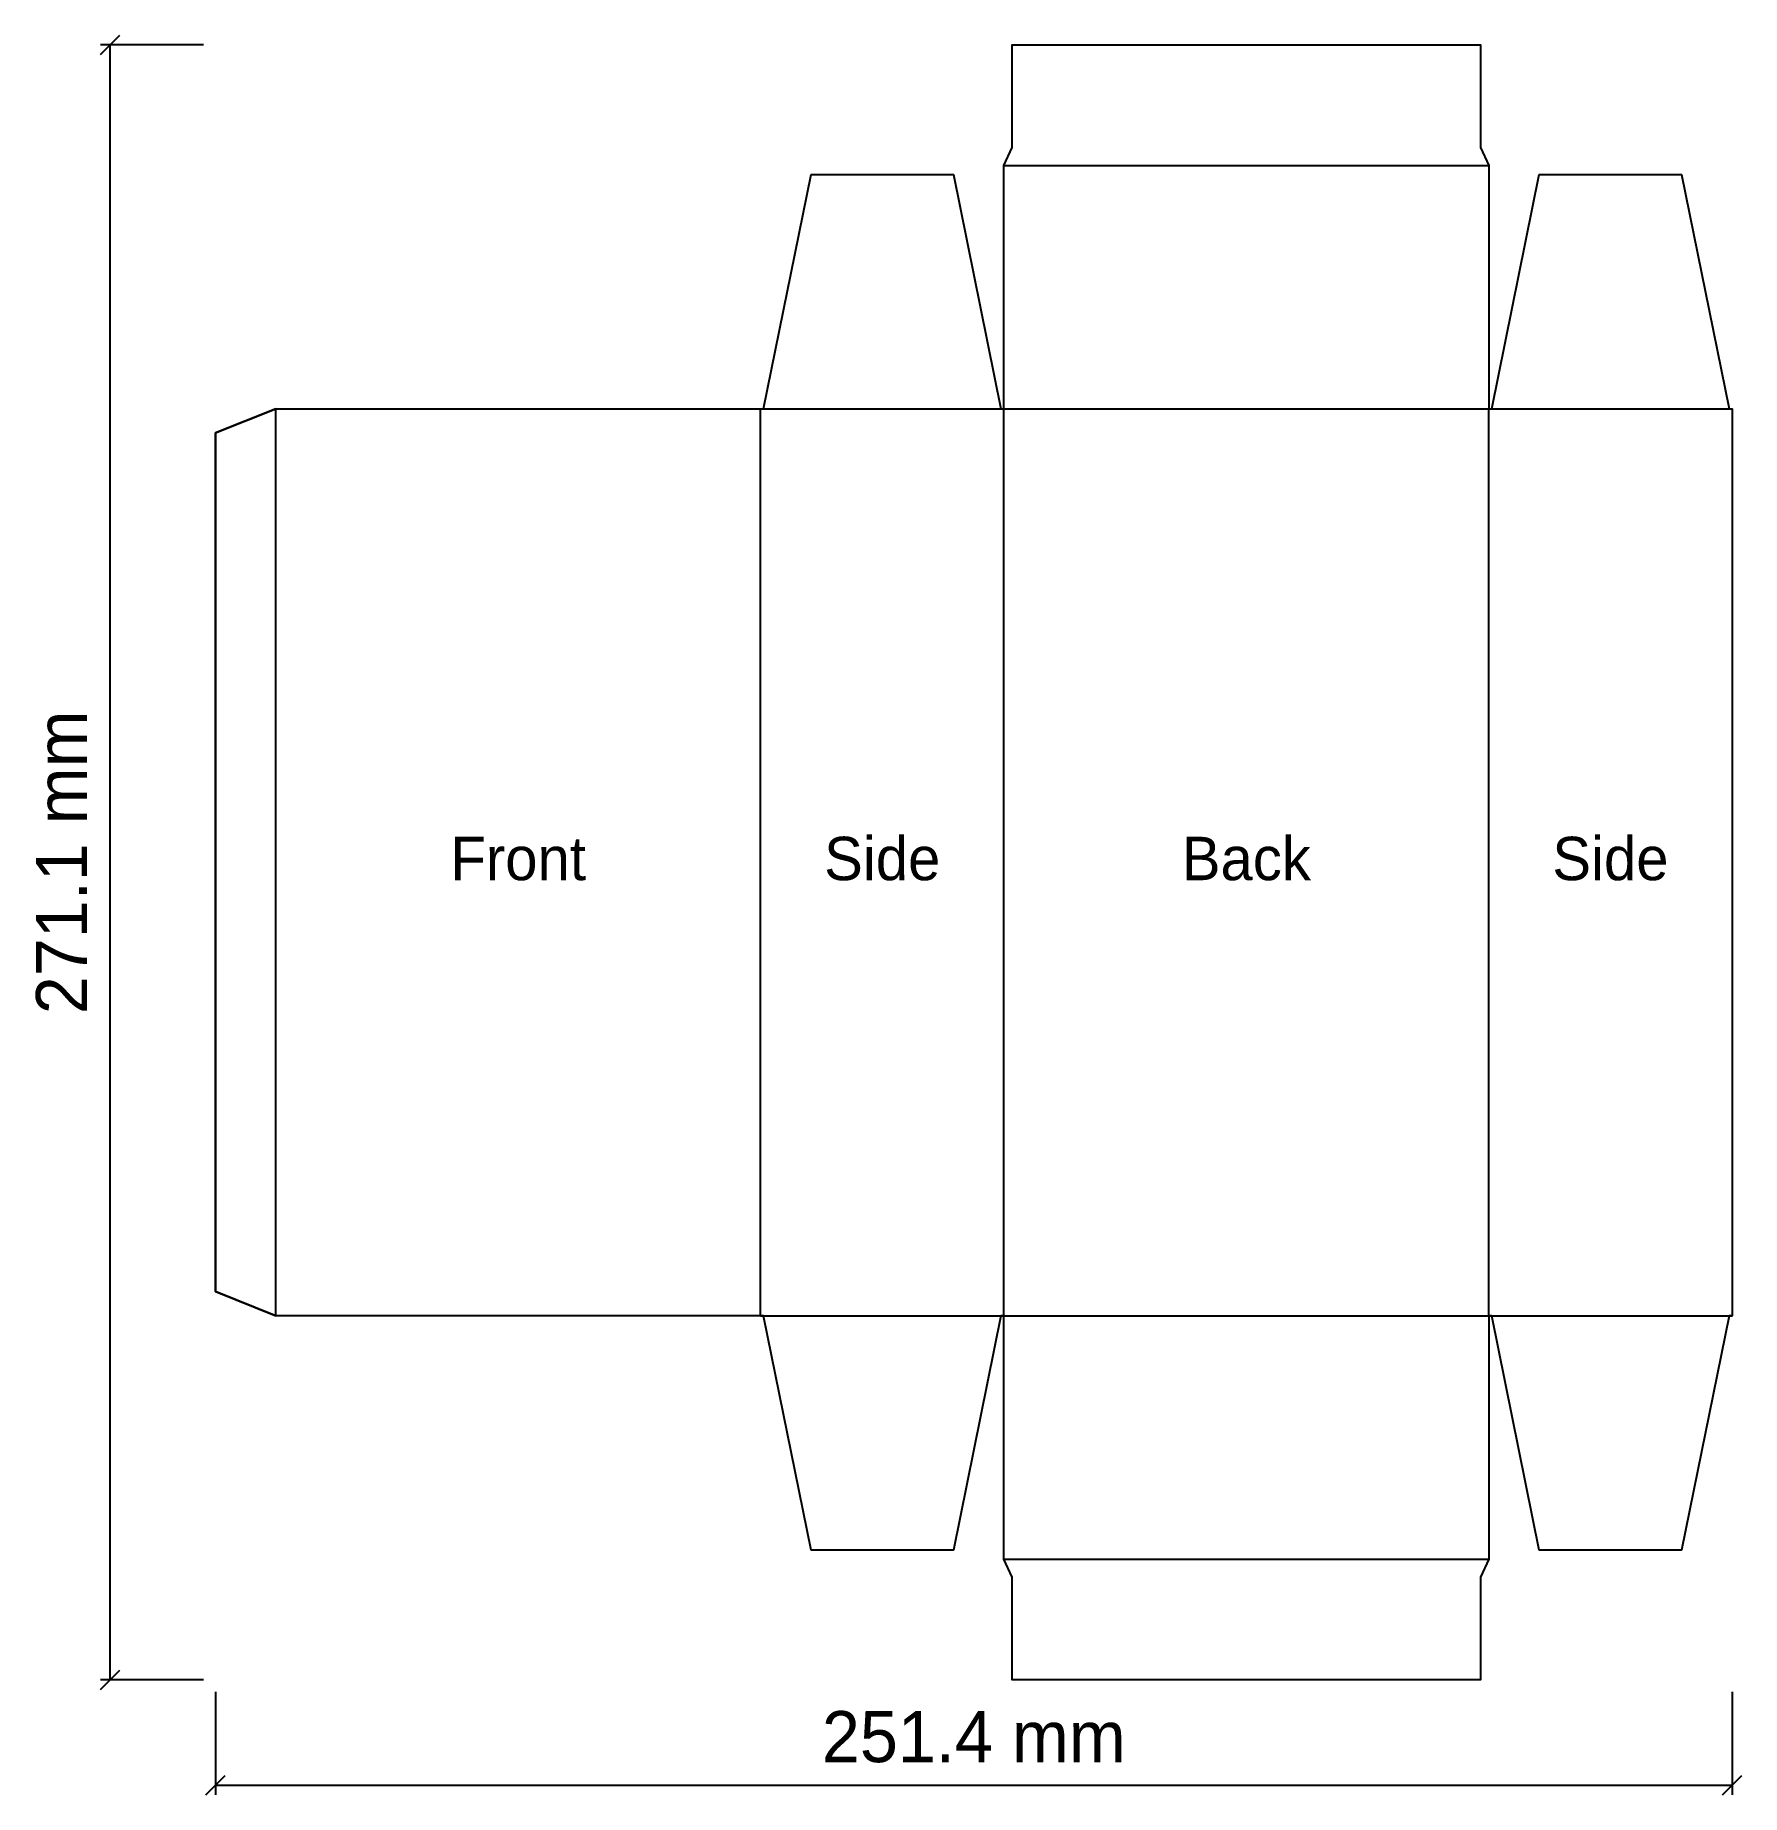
# Model space of a CAD drawing. Header units: millimetres. Extents: x -6 to 277, y 0 to 292.
import ezdxf
from ezdxf.enums import TextEntityAlignment as Align

# ---------------------------------------------------------------- set-up
doc = ezdxf.new("R2010")
doc.units = ezdxf.units.MM
for name, color, linetype in [('CREASE', 5, 'CONTINUOUS'), ('CUT', 6, 'CONTINUOUS'), ('DIMS', 9, 'CONTINUOUS'), ('GLUE', 3, 'CONTINUOUS')]:
    doc.layers.add(name, color=color, linetype=linetype)

msp = doc.modelspace()

# ---------------------------------------------------------------- linework, layer by layer
at = {"layer": 'CREASE'}
for points in [[(154.947, 270.12), (235.297, 270.12)], [(34.247, 79.42), (34.247, 229.77)], [(114.597, 79.42), (114.597, 229.77)], [(114.597, 229.77), (154.947, 229.77)], [(154.947, 79.42), (154.947, 229.77)], [(154.947, 229.77), (235.297, 229.77)], [(235.297, 79.42), (235.297, 229.77)], [(235.297, 229.77), (275.647, 229.77)], [(114.597, 79.42), (154.947, 79.42)], [(154.947, 79.42), (235.297, 79.42)], [(235.297, 79.42), (275.647, 79.42)], [(154.947, 39.07), (235.297, 39.07)]]:
    msp.add_lwpolyline(points, dxfattribs=at)
at = {"layer": 'CUT'}
msp.add_lwpolyline([(34.247, 79.42), (24.247, 83.42), (24.247, 225.77), (34.247, 229.77), (114.597, 229.77), (115.097, 229.77), (122.967, 268.62), (146.577, 268.62), (154.447, 229.77), (154.947, 229.77), (154.947, 270.12), (156.297, 273.12), (156.297, 290.12), (233.947, 290.12), (233.947, 273.12), (235.297, 270.12), (235.297, 229.77), (235.797, 229.77), (243.667, 268.62), (267.277, 268.62), (275.147, 229.77), (275.647, 229.77), (275.647, 79.42), (275.147, 79.42), (267.277, 40.57), (243.667, 40.57), (235.797, 79.42), (235.297, 79.42), (235.297, 39.07), (233.947, 36.07), (233.947, 19.07), (156.297, 19.07), (156.297, 36.07), (154.947, 39.07), (154.947, 79.42), (154.447, 79.42), (146.577, 40.57), (122.967, 40.57), (115.097, 79.42), (114.597, 79.42), (34.247, 79.42)], close=True, dxfattribs=at)
at = {"layer": 'DIMS'}
for points in [[(5.177, 288.52), (8.377, 291.72)], [(22.247, 290.12), (5.177, 290.12)], [(6.777, 19.07), (6.777, 290.12)], [(5.177, 17.47), (8.377, 20.67)], [(22.247, 19.07), (5.177, 19.07)], [(24.247, 17.07), (24.247, 0)], [(275.647, 17.07), (275.647, 0)], [(22.647, 0), (25.847, 3.2)], [(274.047, 0), (277.247, 3.2)], [(24.247, 1.6), (275.647, 1.6)]]:
    msp.add_lwpolyline(points, dxfattribs=at)
at = {"layer": 'GLUE'}
msp.add_lwpolyline([(24.247, 83.42), (34.247, 79.42), (34.247, 229.77), (24.247, 225.77)], close=True, dxfattribs=at)

# ---------------------------------------------------------------- texts
at = {"layer": 'DIMS'}
msp.add_text('271.1 mm', height=8.4703, rotation=90, dxfattribs=at).set_placement((2.965, 154.595), align=Align.CENTER)
for s, height, p in [('Front', 7.1998, (74.422, 151.63)), ('Side', 7.1998, (134.772, 151.63)), ('Back', 7.1998, (195.122, 151.63)), ('Side', 7.1998, (255.472, 151.63)), ('251.4 mm', 8.4703, (149.947, 5.411))]:
    msp.add_text(s, height=height, dxfattribs=at).set_placement(p, align=Align.CENTER)

doc.saveas('drawing.dxf')
